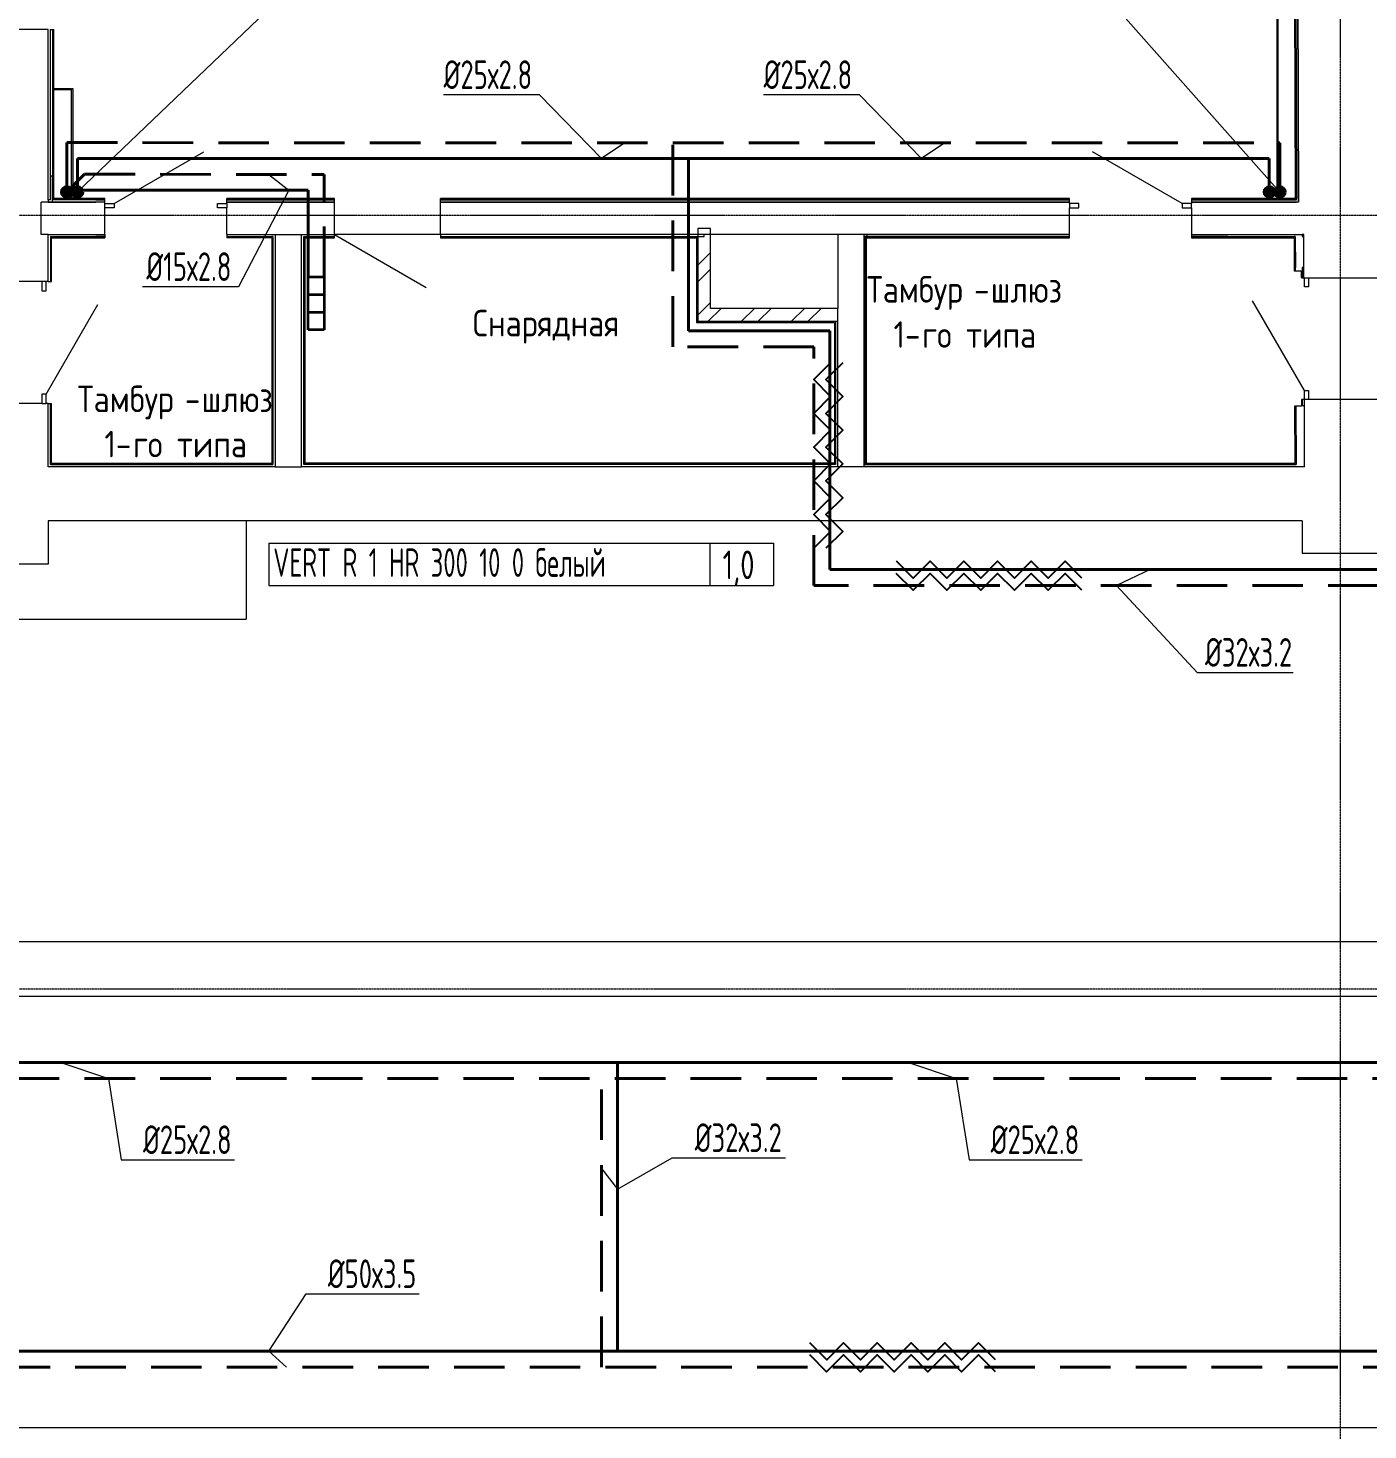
# Model space of a CAD drawing. Header units: millimetres. Extents: x -3929 to 624051, y 52832 to 514950.
# Drawn here: x 190920 to 203555, y 73435 to 86660 of the extents above; entities that cross this region are included whole.
import ezdxf
from ezdxf import colors
from ezdxf.entities.mleader import LeaderData, LeaderLine
from ezdxf.enums import TextEntityAlignment as Align
from ezdxf.math import Vec2, Vec3

# ---------------------------------------------------------------- set-up
doc = ezdxf.new("R2010")
doc.units = ezdxf.units.MM
doc.linetypes.add('ADSK_Линия сетки', pattern=[25, 20, -2.5, 0, -2.5])
doc.linetypes.add('Hidden', pattern=[7.14375, 4.7625, -2.38125])
for name, color, linetype, lineweight in [('Двери', 7, 'Continuous', 9), ('Марки помещений', 7, 'Continuous', 20), ('ОВ-ИЗОЛЯЦИЯ', 7, 'Continuous', 25), ('ОВ-О-Оборудование', 32, 'Continuous', 35), ('ОВ-ТЕКСТ', 7, 'Continuous', 25), ('Оси', 253, 'Continuous', 9), ('Пандусы', 7, 'Continuous', 18), ('Перекрытие', 7, 'Continuous', 18), ('Стены внутренние', 7, 'Continuous', 18), ('Стены несущие', 7, 'Continuous', 30), ('Стены отделка', 7, 'Continuous', 30), ('Стены штриховка', 7, 'Continuous', 9)]:
    doc.layers.add(name, color=color, linetype=linetype, lineweight=lineweight)
for name, color, linetype in [('ПРИБОРЫ', 3, 'Continuous'), ('статистика приборов', 252, 'Continuous'), ('стояки', 7, 'Continuous')]:
    doc.layers.add(name, color=color, linetype=linetype)
for name, color, linetype, true_color in [('т11.1', 1, 'Continuous', 0xff0000), ('т11.2', 7, 'Continuous', 0x6d366d), ('т21.1', 5, 'Continuous', 0x0000ff), ('т21.2', 7, 'Continuous', 0x004285)]:
    doc.layers.add(name, color=color, linetype=linetype, true_color=true_color)
doc.styles.add('GOST Common_2', font='GOST_Common.ttf', dxfattribs={"width": 0.9, "height": 250})
doc.styles.add('СТИЛЬ', font='simplex.shx', dxfattribs={"width": 0.65})

# ---------------------------------------------------------------- blocks, each defined once
blk = doc.blocks.new('*U2933')
at = {"layer": 'ОВ-О-Оборудование', "color": 32, "ltscale": 0.1, "true_color": 0xcd6928}
for p, q in [((250, 75), (-250, 75)), ((-250, 75), (-250, -75)), ((-83, 75), (-83, -75)), ((83, 75), (83, -75)), ((250, -75), (250, 75)), ((-250, -75), (250, -75))]:
    blk.add_line(p, q, dxfattribs=at)
blk = doc.blocks.new('подвал')
at = {"layer": 'Стены внутренние', "lineweight": 5}
for points in [[(393436.242, -325139.303), (393448.242, -325139.303), (393448.242, -305539.303), (393436.242, -305539.303), (393436.242, -324182.321)], [(382062.524, -324137.17), (382062.524, -324125.17), (381901.451, -324125.17), (381901.451, -324137.17)], [(382081.451, -325165.17), (382081.451, -324125.17), (382069.451, -324125.17), (382069.451, -325165.17)]]:
    blk.add_hatch(color=8, dxfattribs=at).paths.add_polyline_path(points)
at = {"layer": 'Двери', "color": 8, "lineweight": 5}
for p, q in [((382470.372, -325212.17), (383315.613, -324724.17)), ((392542.372, -325212.17), (391697.131, -324724.17)), ((382383.372, -325212.17), (382470.372, -325212.17)), ((382383.372, -325252.17), (382383.372, -325212.17)), ((382470.372, -325252.17), (382383.372, -325252.17)), ((382470.372, -325212.17), (382470.372, -325252.17)), ((383446.372, -325212.17), (383533.372, -325212.17)), ((383446.372, -325252.17), (383446.372, -325212.17)), ((383533.372, -325252.17), (383446.372, -325252.17)), ((383533.372, -325212.17), (383533.372, -325252.17)), ((391479.372, -325212.17), (391479.372, -325252.17)), ((391566.372, -325212.17), (391479.372, -325212.17)), ((391479.372, -325252.17), (391566.372, -325252.17)), ((391566.372, -325252.17), (391566.372, -325212.17)), ((392542.372, -325212.17), (392542.372, -325252.17)), ((392629.372, -325212.17), (392542.372, -325212.17)), ((392542.372, -325252.17), (392629.372, -325252.17)), ((392629.372, -325252.17), (392629.372, -325212.17)), ((384548.372, -325502.17), (385414.397, -326002.17)), ((381829.451, -325946.854), (381789.451, -325946.854)), ((381789.451, -325946.854), (381789.451, -326033.854)), ((381829.451, -326033.854), (381829.451, -325946.854)), ((393694.344, -325997.621), (393694.344, -325910.621)), ((393694.344, -325910.621), (393734.344, -325910.621)), ((393734.344, -325997.621), (393694.344, -325997.621)), ((393734.344, -325910.621), (393734.344, -325997.621)), ((381789.451, -326033.854), (381829.451, -326033.854)), ((393694.344, -326973.621), (393206.344, -326128.38)), ((381829.451, -327009.854), (382317.451, -326164.614)), ((381829.451, -327009.854), (381789.451, -327009.854)), ((381789.451, -327009.854), (381789.451, -327096.854)), ((381829.451, -327096.854), (381829.451, -327009.854)), ((393694.344, -327060.621), (393694.344, -326973.621)), ((393694.344, -326973.621), (393734.344, -326973.621)), ((393734.344, -326973.621), (393734.344, -327060.621)), ((381789.451, -327096.854), (381829.451, -327096.854)), ((393734.344, -327060.621), (393694.344, -327060.621))]:
    blk.add_line(p, q, dxfattribs=at)
at = {"layer": 'Оси', "color": 8, "linetype": 'ADSK_Линия сетки', "lineweight": 5}
for p, q in [((394036.62, -349917.118), (394036.62, -301342.622)), ((353372.326, -325320.621), (419602.055, -325320.621)), ((353372.326, -332620.621), (419602.055, -332620.621))]:
    blk.add_line(p, q, dxfattribs=at)
at = {"layer": 'Пандусы', "color": 8, "lineweight": 5}
blk.add_line((394034.344, -327060.621), (394034.344, -325910.621), dxfattribs=at)
at = {"layer": 'Перекрытие', "color": 8, "lineweight": 5}
for p, q in [((385548.372, -325502.17), (384548.372, -325502.17)), ((383717.321, -328204.049), (383717.321, -329130.523)), ((374302.055, -329130.523), (383717.321, -329130.523))]:
    blk.add_line(p, q, dxfattribs=at)
at = {"layer": 'Стены внутренние', "color": 8, "lineweight": 5}
for p, q in [((381869.451, -325177.17), (381849.451, -325177.17)), ((381849.451, -325197.17), (381889.451, -325197.17)), ((381849.451, -325946.909), (381869.451, -325946.909))]:
    blk.add_line(p, q, dxfattribs=at)
at = {"layer": 'Стены внутренние', "color": 8, "linetype": 'Continuous', "lineweight": 5}
for p, q in [((387974.196, -325793.114), (388094.196, -325673.114)), ((387974.196, -325950.268), (388094.196, -325830.268)), ((387974.196, -326264.577), (388036.604, -326202.17)), ((388036.604, -326202.17), (388094.196, -326144.577)), ((388073.758, -326322.17), (388193.758, -326202.17)), ((388388.067, -326322.17), (388508.067, -326202.17)), ((388545.221, -326322.17), (388665.221, -326202.17)), ((388859.53, -326322.17), (388979.53, -326202.17)), ((389016.684, -326322.17), (389136.684, -326202.17))]:
    blk.add_line(p, q, dxfattribs=at)
at = {"layer": 'Стены несущие', "color": 8, "lineweight": 5}
for p, q in [((393573.955, -305331.226), (393639.489, -325197.17)), ((393436.242, -305539.303), (393436.242, -325139.303)), ((393448.242, -325139.303), (393448.242, -305539.303)), ((381849.451, -323570.621), (381289.451, -323570.621)), ((381849.451, -325177.17), (381849.451, -323570.621)), ((381889.451, -324125.17), (382062.524, -324125.17)), ((381889.451, -324125.17), (381889.451, -324137.17)), ((382062.524, -324137.17), (381889.451, -324137.17)), ((382062.524, -324125.17), (382062.524, -324137.17)), ((382069.451, -325165.17), (382069.451, -324125.17)), ((382069.451, -324125.17), (382081.451, -324125.17)), ((382081.451, -324125.17), (382081.451, -325165.17)), ((381889.451, -324953.096), (381869.451, -324953.096)), ((381889.451, -325197.17), (381889.451, -324953.096)), ((381889.451, -325197.17), (382298.372, -325197.17)), ((382383.372, -325197.17), (381889.451, -325197.17)), ((382069.451, -325165.17), (382081.451, -325165.17)), ((382383.372, -325212.17), (382383.372, -325197.17)), ((384548.372, -325197.17), (383533.372, -325197.17)), ((383533.372, -325212.17), (383533.372, -325197.17)), ((383598.372, -325197.17), (384548.372, -325197.17)), ((384548.372, -325502.17), (384548.372, -325197.17)), ((385548.372, -325197.17), (391432.055, -325197.17)), ((385548.372, -325502.17), (385548.372, -325197.17)), ((391479.372, -325197.17), (385548.372, -325197.17)), ((391479.372, -325212.17), (391479.372, -325197.17)), ((393639.489, -325197.17), (392629.372, -325197.17)), ((392629.372, -325197.17), (392629.372, -325212.17)), ((392972.055, -325197.17), (393619.489, -325197.17)), ((393436.242, -325139.303), (393448.242, -325139.303)), ((382383.372, -325502.17), (382383.372, -325252.17)), ((383533.372, -325502.17), (383533.372, -325252.17)), ((391479.372, -325502.17), (391479.372, -325252.17)), ((392629.372, -325252.17), (392629.372, -325502.17)), ((388094.196, -325448.119), (387974.196, -325448.119)), ((387974.196, -325448.119), (387974.196, -326322.17)), ((388094.196, -326202.17), (388094.196, -325448.119)), ((381849.451, -325946.854), (381849.451, -325502.17)), ((381849.451, -325502.17), (382383.372, -325502.17)), ((383533.372, -325502.17), (384548.372, -325502.17)), ((383988.731, -325502.17), (383988.731, -327694.049)), ((384238.731, -327694.049), (384238.731, -325502.17)), ((391479.372, -325502.17), (385548.372, -325502.17)), ((389294.196, -325502.17), (389294.196, -326202.17)), ((389544.196, -327694.049), (389544.196, -325502.17)), ((392629.372, -325502.17), (393674.344, -325502.17)), ((393674.344, -325502.17), (393674.344, -325522.17)), ((393674.344, -325522.17), (393689.182, -325522.17)), ((393690.148, -325815.621), (393689.182, -325522.17)), ((393674.344, -325815.621), (393674.344, -325910.621)), ((393690.148, -325815.621), (393674.344, -325815.621)), ((393690.148, -325815.621), (393690.148, -325815.621)), ((381789.451, -325946.854), (380934.451, -325946.854)), ((381849.451, -325946.854), (381829.451, -325946.854)), ((393674.344, -325910.621), (393694.344, -325910.621)), ((393734.344, -325910.621), (394581.344, -325910.621)), ((389294.196, -326202.17), (388094.196, -326202.17)), ((387974.196, -326322.17), (389294.196, -326322.17)), ((389294.196, -327694.049), (389294.196, -326322.17)), ((381789.451, -327096.854), (380889.451, -327096.854)), ((381849.451, -327096.854), (381829.451, -327096.854)), ((381849.451, -327694.049), (381849.451, -327096.854)), ((393674.344, -327060.621), (393674.344, -327115.621)), ((393694.344, -327060.621), (393674.344, -327060.621)), ((393674.344, -327115.621), (393694.43, -327115.621)), ((393696.335, -327694.049), (393694.43, -327115.621)), ((394581.344, -327060.621), (393734.344, -327060.621)), ((383988.731, -327694.049), (381849.451, -327694.049)), ((393696.335, -327694.049), (384238.731, -327694.049)), ((393674.344, -328204.049), (381849.451, -328204.049)), ((381849.451, -328204.049), (381849.451, -328614.68)), ((393674.344, -328204.049), (393674.344, -328510.005)), ((393674.344, -328510.005), (399664.622, -328510.005)), ((381849.451, -328614.68), (374302.055, -328614.68)), ((399704.008, -332177.283), (374302.055, -332177.283)), ((371135.189, -332687.283), (401392.509, -332687.283)), ((404983.788, -336760.412), (371135.189, -336760.412))]:
    blk.add_line(p, q, dxfattribs=at)
at = {"layer": 'Стены отделка', "color": 8, "lineweight": 5}
for p, q in [((393541.956, -305331.332), (393607.384, -325165.17)), ((393639.49, -325197.231), (393573.955, -305331.226)), ((381869.451, -325177.17), (381869.451, -323570.621)), ((381869.451, -323570.621), (381901.451, -323570.621)), ((381889.451, -323570.621), (381889.451, -324953.096)), ((381901.451, -325165.17), (381901.451, -323570.621)), ((381899.451, -325177.17), (381889.451, -325177.17)), ((382383.372, -325165.17), (381901.451, -325165.17)), ((382298.372, -325177.17), (382383.372, -325177.17)), ((382383.372, -325197.17), (382298.372, -325197.17)), ((382383.372, -325197.17), (382383.372, -325165.17)), ((383533.372, -325197.17), (383533.372, -325165.17)), ((384548.372, -325165.17), (383533.372, -325165.17)), ((383533.372, -325177.17), (383598.372, -325177.17)), ((383533.372, -325197.17), (383598.372, -325197.17)), ((384548.372, -325197.17), (384548.372, -325165.17)), ((385548.372, -325197.17), (385548.372, -325165.17)), ((391479.372, -325165.17), (385548.372, -325165.17)), ((391432.055, -325177.17), (391479.372, -325177.17)), ((391432.055, -325197.17), (391479.372, -325197.17)), ((391479.372, -325197.17), (391479.372, -325165.17)), ((392629.372, -325165.17), (392629.372, -325197.17)), ((393607.384, -325165.17), (392629.372, -325165.17)), ((392629.372, -325177.17), (392972.055, -325177.17)), ((392629.372, -325197.17), (392972.055, -325197.17)), ((393619.423, -325177.17), (393619.39, -325167.17)), ((381869.451, -325522.17), (381879.451, -325522.17)), ((381881.451, -325946.909), (381881.451, -325534.17)), ((381881.451, -325534.17), (382383.372, -325534.17)), ((382383.372, -325522.17), (382298.372, -325522.17)), ((382383.372, -325502.17), (382383.372, -325534.17)), ((383533.372, -325502.17), (383533.372, -325534.17)), ((383533.372, -325522.17), (383598.372, -325522.17)), ((383956.731, -325534.17), (383533.372, -325534.17)), ((383956.731, -325534.17), (383956.731, -327662.049)), ((383968.731, -325522.17), (383958.731, -325522.17)), ((383968.731, -325522.17), (383968.731, -327674.049)), ((384258.731, -327672.496), (384258.731, -325522.17)), ((384270.731, -325534.17), (384548.372, -325534.17)), ((384270.731, -327660.496), (384270.731, -325534.17)), ((384548.372, -325534.17), (384548.372, -325502.17)), ((385548.372, -325502.17), (385548.372, -325534.17)), ((385548.372, -325534.17), (387962.196, -325534.17)), ((387962.196, -325534.17), (387962.196, -326332.17)), ((387974.196, -325522.17), (388034.196, -325522.17)), ((388034.196, -325522.17), (388034.196, -325502.17)), ((389569.555, -325522.17), (389544.196, -325522.17)), ((389548.196, -325522.17), (389548.196, -327674.049)), ((389560.196, -327662.049), (389560.196, -325534.17)), ((389560.196, -325534.17), (391479.372, -325534.17)), ((389564.196, -327674.049), (389564.196, -325522.17)), ((389569.555, -325502.17), (389569.555, -325522.17)), ((391479.372, -325522.17), (391432.055, -325522.17)), ((391479.372, -325534.17), (391479.372, -325502.17)), ((392629.372, -325502.17), (392629.372, -325534.17)), ((392972.055, -325522.17), (392629.372, -325522.17)), ((392629.372, -325534.17), (393597.221, -325534.17)), ((393597.221, -325534.17), (393598.251, -325847.062)), ((393609.181, -325522.17), (393599.181, -325522.17)), ((393689.116, -325502.17), (393674.344, -325502.17)), ((393689.182, -325522.17), (393689.116, -325502.17)), ((381869.451, -325796.854), (381869.451, -325946.909)), ((393598.251, -325847.062), (393663.251, -325846.848)), ((393610.251, -325847.022), (393610.148, -325815.621)), ((393663.251, -325846.848), (393663.451, -325907.513)), ((393690.451, -325907.424), (393690.148, -325815.621)), ((381849.451, -325946.854), (381869.451, -325946.854)), ((381869.451, -325946.909), (381881.451, -325946.909)), ((393663.451, -325907.513), (393690.451, -325907.424)), ((387964.196, -326334.17), (389262.196, -326334.17)), ((389262.196, -326334.17), (389262.196, -327660.496)), ((389274.196, -326322.17), (389274.196, -327672.496)), ((381849.451, -327096.854), (381869.451, -327096.854)), ((381869.451, -327096.909), (381881.451, -327096.909)), ((381881.451, -327662.049), (381881.451, -327096.909)), ((393667.456, -327123.446), (393602.456, -327123.66)), ((393602.456, -327123.66), (393604.229, -327662.049)), ((393674.344, -327060.621), (393667.249, -327060.621)), ((393667.249, -327060.621), (393667.456, -327123.446)), ((393694.43, -327115.621), (393694.249, -327060.621)), ((381869.451, -327674.049), (381869.451, -327664.049)), ((381869.451, -327674.049), (383968.731, -327674.049)), ((381881.451, -327662.049), (383956.731, -327662.049)), ((384238.731, -327692.496), (389294.196, -327692.496)), ((389274.196, -327672.496), (384258.731, -327672.496)), ((389262.196, -327660.496), (384270.731, -327660.496)), ((389548.196, -327674.049), (393616.269, -327674.049)), ((393604.229, -327662.049), (389560.196, -327662.049))]:
    blk.add_line(p, q, dxfattribs=at)
at = {"layer": 'Стены штриховка', "color": 8, "lineweight": 5}
for p, q in [((393543.956, -305331.325), (393609.39, -325167.17)), ((393553.956, -305331.292), (393619.39, -325167.17)), ((381899.451, -325167.17), (381899.451, -323570.621)), ((381781.75, -325502.17), (381781.75, -325197.17)), ((381889.451, -325197.17), (381781.75, -325197.17)), ((381849.451, -325177.17), (381849.451, -325197.17)), ((382383.372, -325167.17), (381899.451, -325167.17)), ((382298.372, -325177.17), (381899.451, -325177.17)), ((384548.372, -325167.17), (383533.372, -325167.17)), ((383598.372, -325177.17), (384548.372, -325177.17)), ((391479.372, -325167.17), (385548.372, -325167.17)), ((385548.372, -325177.17), (391432.055, -325177.17)), ((391432.055, -325177.17), (391432.055, -325177.17)), ((393609.39, -325167.17), (392629.372, -325167.17)), ((392972.055, -325177.17), (392972.055, -325177.17)), ((392972.055, -325177.17), (393619.423, -325177.17)), ((381849.451, -325502.17), (381781.75, -325502.17)), ((381869.451, -325522.17), (381869.451, -325796.854)), ((381879.451, -325522.17), (382298.372, -325522.17)), ((381879.451, -325946.909), (381879.451, -325532.17)), ((381879.451, -325532.17), (382383.372, -325532.17)), ((383533.372, -325532.17), (383958.731, -325532.17)), ((383598.372, -325522.17), (383958.731, -325522.17)), ((383958.731, -325532.17), (383958.731, -327664.049)), ((384258.731, -325522.17), (384548.372, -325522.17)), ((384268.731, -325532.17), (384548.372, -325532.17)), ((384268.731, -327662.496), (384268.731, -325532.17)), ((385548.372, -325522.17), (387974.196, -325522.17)), ((385548.372, -325532.17), (387964.196, -325532.17)), ((387964.196, -325532.17), (387964.196, -326334.17)), ((389558.196, -327664.049), (389558.196, -325532.17)), ((389558.196, -325532.17), (391479.372, -325532.17)), ((391432.055, -325522.17), (389569.555, -325522.17)), ((392629.372, -325532.17), (393599.214, -325532.17)), ((392972.055, -325522.17), (393599.181, -325522.17)), ((393599.214, -325532.17), (393600.251, -325847.055)), ((393609.181, -325522.17), (393610.148, -325815.621)), ((389294.196, -326322.17), (389294.196, -326202.17)), ((387962.196, -326332.17), (389264.196, -326332.17)), ((387962.196, -326332.17), (387962.196, -326334.17)), ((387962.196, -326334.17), (387964.196, -326334.17)), ((389264.196, -326332.17), (389264.196, -327662.496)), ((381869.451, -327664.049), (381869.451, -327096.862)), ((381879.451, -327664.049), (381879.451, -327096.909)), ((393604.456, -327123.654), (393606.236, -327664.049)), ((393614.456, -327123.621), (393616.269, -327674.049)), ((383958.731, -327664.049), (381879.451, -327664.049)), ((383988.731, -327694.049), (384238.731, -327694.049)), ((389264.196, -327662.496), (384268.731, -327662.496)), ((393606.236, -327664.049), (389558.196, -327664.049))]:
    blk.add_line(p, q, dxfattribs=at)
at = {"layer": 'Марки помещений', "color": 8, "lineweight": 5, "style": 'GOST Common_2', "width": 0.9}
for s, p in [('Тамбур', (389567.067, -326146.109)), ('шлюз', (390737.067, -326146.109)), ('-', (390579.567, -326146.109)), ('Снарядная', (385852.62, -326464.369)), ('1-', (389821.044, -326572.262)), ('го типа', (390091.044, -326572.262)), ('Тамбур', (382125.342, -327179.205)), ('шлюз', (383295.342, -327179.205)), ('-', (383137.842, -327179.205)), ('1-', (382379.32, -327605.358)), ('го типа', (382649.32, -327605.358))]:
    blk.add_text(s, height=250, dxfattribs=at).set_placement(p)

msp = doc.modelspace()

# ---------------------------------------------------------------- hatches: boundary and pattern name
at = {"layer": 'т11.2', "lineweight": 40}
h = msp.add_hatch(color=256, dxfattribs=at)
h.dxf.hatch_style = 1
h.paths.add_polyline_path([(191436.052, 85113.109, 1), (191336.052, 85113.109, 1)])
h = msp.add_hatch(color=256, dxfattribs=at)
h.dxf.hatch_style = 1
h.paths.add_polyline_path([(202676.093, 85113.109, 1), (202576.093, 85113.109, 1)])
at = {"layer": 'т21.2', "lineweight": 40, "ltscale": 50}
h = msp.add_hatch(color=256, dxfattribs=at)
h.dxf.hatch_style = 1
h.paths.add_polyline_path([(191336.052, 85113.109, 1), (191236.052, 85113.109, 1)])
h = msp.add_hatch(color=256, dxfattribs=at)
h.dxf.hatch_style = 1
h.paths.add_polyline_path([(202774.437, 85112.909, 1), (202674.437, 85112.909, 1)])

# ---------------------------------------------------------------- linework, layer by layer
at = {"layer": 'ОВ-ИЗОЛЯЦИЯ', "color": 7, "linetype": 'ByBlock'}
for points in [[(198487.824, 83502.123), (198328.725, 83343.024), (198487.824, 83183.925), (198328.725, 83024.826), (198487.824, 82865.727), (198328.725, 82706.628), (198487.824, 82547.529), (198328.725, 82388.43), (198487.824, 82229.331), (198328.725, 82070.232), (198487.824, 81911.133), (198328.725, 81752.034)], [(198602.765, 83501.974), (198443.666, 83342.875), (198602.765, 83183.776), (198443.666, 83024.677), (198602.765, 82865.578), (198443.666, 82706.479), (198602.765, 82547.38), (198443.666, 82388.281), (198602.765, 82229.182), (198443.666, 82070.083), (198602.765, 81910.984), (198443.666, 81751.885)], [(200858.036, 81470.824), (200698.937, 81629.923), (200539.838, 81470.824), (200380.739, 81629.923), (200221.64, 81470.824), (200062.541, 81629.923), (199903.442, 81470.824), (199744.343, 81629.923), (199585.244, 81470.824), (199426.145, 81629.923), (199267.046, 81470.824), (199107.947, 81629.923)], [(200857.888, 81355.883), (200698.789, 81514.982), (200539.69, 81355.883), (200380.591, 81514.982), (200221.492, 81355.883), (200062.393, 81514.982), (199903.294, 81355.883), (199744.194, 81514.982), (199585.095, 81355.883), (199425.996, 81514.982), (199266.897, 81355.883), (199107.798, 81514.982)], [(200041.931, 74097.654), (199882.832, 74256.753), (199723.733, 74097.654), (199564.634, 74256.753), (199405.535, 74097.654), (199246.436, 74256.753), (199087.337, 74097.654), (198928.238, 74256.753), (198769.139, 74097.654), (198610.04, 74256.753), (198450.941, 74097.654), (198291.842, 74256.753)], [(200041.782, 73982.713), (199882.683, 74141.812), (199723.584, 73982.713), (199564.485, 74141.812), (199405.386, 73982.713), (199246.287, 74141.812), (199087.188, 73982.713), (198928.089, 74141.812), (198768.99, 73982.713), (198609.891, 74141.812), (198450.792, 73982.713), (198291.693, 74141.812)]]:
    msp.add_lwpolyline(points, dxfattribs=at)
at = {"layer": 'ПРИБОРЫ', "color": 7, "lineweight": 15}
for p, q in [((193189.744, 81800.147), (197949.364, 81800.147)), ((193189.744, 81800.147), (197949.364, 81800.147)), ((193189.744, 81800.147), (193189.744, 81400.147)), ((197349.364, 81800.147), (197349.364, 81400.147)), ((197949.364, 81800.147), (197949.364, 81400.147)), ((193189.744, 81400.147), (197949.364, 81400.147))]:
    msp.add_line(p, q, dxfattribs=at)
at = {"layer": 'т11.1', "lineweight": 40}
for p, q in [((209638.66, 76900.67), (182957.724, 76900.67)), ((196477.092, 74177.203), (196477.092, 76900.67)), ((214137.241, 74177.203), (173205.017, 74177.203))]:
    msp.add_line(p, q, dxfattribs=at)
at = {"layer": 'т11.2', "lineweight": 40}
for p, q in [((191386.052, 85113.109), (191386.052, 85428.403)), ((191386.052, 85428.403), (202624.437, 85428.403)), ((197148.723, 83802.813), (197148.723, 85427.962)), ((202624.437, 85112.909), (202624.437, 85428.403)), ((191387.652, 85129.692), (193562.255, 85129.692)), ((193562.255, 84312.558), (193562.255, 85129.692)), ((198480.638, 83802.813), (197148.723, 83802.813)), ((198480.638, 81550.373), (198480.638, 83802.813)), ((208807.099, 81550.373), (198480.638, 81550.373))]:
    msp.add_line(p, q, dxfattribs=at)
for centre in [(191386.052, 85113.109), (202626.093, 85113.109)]:
    msp.add_circle(centre, 50, dxfattribs=at)
at = {"layer": 'т21.1', "linetype": 'Hidden', "lineweight": 40, "ltscale": 100}
for p, q in [((209788.66, 76750.67), (182807.724, 76750.67)), ((196327.092, 74027.203), (196327.092, 76750.67)), ((213987.241, 74027.203), (173055.017, 74027.203))]:
    msp.add_line(p, q, dxfattribs=at)
at = {"layer": 'т21.2', "linetype": 'Hidden', "lineweight": 40, "ltscale": 100}
for p, q in [((191286.052, 85113.109), (191286.052, 85578.567)), ((191286.052, 85578.567), (202724.437, 85577.099)), ((196998.723, 83652.813), (196998.723, 85577.811)), ((202724.437, 85112.909), (202724.437, 85577.099)), ((191286.052, 85113.109), (191452.774, 85279.831)), ((191452.774, 85279.831), (193712.255, 85279.541)), ((193712.255, 84312.558), (193712.255, 85279.541)), ((198330.638, 83652.813), (196998.723, 83652.813)), ((198330.638, 81400.373), (198330.638, 83652.813)), ((208657.099, 81400.373), (198330.638, 81400.373))]:
    msp.add_line(p, q, dxfattribs=at)
at = {"layer": 'т21.2', "lineweight": 40, "ltscale": 50}
for centre in [(191286.052, 85113.109), (202724.437, 85112.909)]:
    msp.add_circle(centre, 50, dxfattribs=at)

# ---------------------------------------------------------------- block references
at = {"layer": 'ОВ-О-Оборудование', "ltscale": 10, "xscale": -1, "rotation": 90}
msp.add_blockref('*U2933', (193637.255, 84062.558), dxfattribs=at)
at = {"layer": 'стояки', "color": 5, "lineweight": 40}
msp.add_blockref('подвал', (-190738.98, 410215.433), dxfattribs=at)

# ---------------------------------------------------------------- texts
at = {"layer": 'статистика приборов', "color": 7, "style": 'СТИЛЬ', "width": 0.6}
msp.add_text('VERT R 1 HR 300 10 0 белый ', height=270, dxfattribs=at).set_placement((193232.72, 81482))
at = {"layer": 'статистика приборов', "color": 7, "style": 'СТИЛЬ', "width": 0.7}
msp.add_text('1,0', height=270, dxfattribs=at).set_placement((197620.43, 81460.598), align=Align.CENTER)

# ---------------------------------------------------------------- leaders
at = {"layer": 'ОВ-ТЕКСТ', "color": 7}
ml = msp.add_multileader_mtext('Standard', dxfattribs=at)
ml.set_content('\\A1;Подъем на первый этаж %%C25х2.8 ', color=7, style='СТИЛЬ')
ml.set_leader_properties(color=7, lineweight=18)
ml.build(insert=Vec2(0, 0))
ml.multileader.update_dxf_attribs({"text_left_attachment_type": 6, "text_right_attachment_type": 6, "dogleg_length": 0.36, "arrow_head_size": 0.126})
ctx = ml.context
ctx.base_point, ctx.char_height, ctx.arrow_head_size, ctx.landing_gap_size, ctx.plane_origin = Vec3(194295.426, 87898.763), 270, 0.126, 0.063, Vec3(210845.3, 79478.582)
ctx.left_attachment, ctx.right_attachment, ctx.text_align_type = 6, 6, 1
notes = []
notes.append((ctx, [(0, (1, 1, 0), (194295.174, 87898.763), (1, 0), 0.252, [(1, [(191287.708, 85113.309), (191386.052, 85113.109)], 0, [])])]))
ctx.mtext.insert, ctx.mtext.width, ctx.mtext.defined_height, ctx.mtext.alignment, ctx.mtext.flow_direction = Vec3(195569.953, 88222.763), 2900.40337, 1165.442, 2, 5
ml = msp.add_multileader_mtext('Standard', dxfattribs=at)
ml.set_content('\\A1;Подъем на первый этаж %%C25х2.8 ', color=7, style='СТИЛЬ')
ml.set_leader_properties(color=7, lineweight=18)
ml.build(insert=Vec2(0, 0))
ml.multileader.update_dxf_attribs({"text_left_attachment_type": 6, "text_right_attachment_type": 6, "dogleg_length": 0.36, "arrow_head_size": 0.126})
ctx = ml.context
ctx.base_point, ctx.char_height, ctx.arrow_head_size, ctx.landing_gap_size, ctx.plane_origin = Vec3(197803.797, 87788.841), 270, 0.126, 0.063, Vec3(222183.685, 79478.382)
ctx.left_attachment, ctx.right_attachment, ctx.text_align_type = 6, 6, 1
notes.append((ctx, [(1, (1, 1, 0), (200353.104, 87788.841), (-1, 0), 0.252, [(1, [(202626.093, 85113.109), (202724.437, 85112.909)], 0, [])])]))
ctx.mtext.insert, ctx.mtext.width, ctx.mtext.defined_height, ctx.mtext.alignment, ctx.mtext.flow_direction = Vec3(199078.325, 88112.841), 2900.40337, 1165.442, 2, 5
ml = msp.add_multileader_mtext('Standard', dxfattribs=at)
ml.set_content('\\A1;%%C25х2.8', color=7, style='СТИЛЬ')
ml.set_leader_properties(color=7, lineweight=18)
ml.build(insert=Vec2(0, 0))
ml.multileader.update_dxf_attribs({"text_left_attachment_type": 6, "text_right_attachment_type": 6, "dogleg_length": 0.36, "arrow_head_size": 0.126})
ctx = ml.context
ctx.base_point, ctx.char_height, ctx.arrow_head_size, ctx.landing_gap_size, ctx.plane_origin = Vec3(194771.667, 86030.806), 270, 0.126, 0.063, Vec3(196767.81, 85586.958)
ctx.left_attachment, ctx.right_attachment, ctx.text_align_type = 6, 6, 1
notes.append((ctx, [(1, (1, 1, 0), (195741.473, 86030.806), (-1, 0), 0.252, [(0, [(196548.253, 85577.504), (196328.218, 85428.403)], 0, [])])]))
ctx.mtext.insert, ctx.mtext.width, ctx.mtext.alignment, ctx.mtext.flow_direction = Vec3(195256.444, 86354.806), 1404.14984, 2, 5
ml = msp.add_multileader_mtext('Standard', dxfattribs=at)
ml.set_content('\\A1;%%C25х2.8', color=7, style='СТИЛЬ')
ml.set_leader_properties(color=7, lineweight=18)
ml.build(insert=Vec2(0, 0))
ml.multileader.update_dxf_attribs({"text_left_attachment_type": 6, "text_right_attachment_type": 6, "dogleg_length": 0.36, "arrow_head_size": 0.126})
ctx = ml.context
ctx.base_point, ctx.char_height, ctx.arrow_head_size, ctx.landing_gap_size, ctx.plane_origin = Vec3(197789.336, 86030.806), 270, 0.126, 0.063, Vec3(199785.479, 85586.958)
ctx.left_attachment, ctx.right_attachment, ctx.text_align_type = 6, 6, 1
notes.append((ctx, [(1, (1, 1, 0), (198759.142, 86030.806), (-1, 0), 0.252, [(0, [(199565.922, 85577.504), (199345.887, 85428.403)], 0, [])])]))
ctx.mtext.insert, ctx.mtext.width, ctx.mtext.alignment, ctx.mtext.flow_direction = Vec3(198274.113, 86354.806), 1404.14984, 2, 5
ml = msp.add_multileader_mtext('Standard', dxfattribs=at)
ml.set_content('\\A1;%%C15х2.8', color=7, style='СТИЛЬ')
ml.set_leader_properties(color=7, lineweight=18)
ml.build(insert=Vec2(0, 0))
ml.multileader.update_dxf_attribs({"text_left_attachment_type": 6, "text_right_attachment_type": 6, "dogleg_length": 0.36, "arrow_head_size": 0.126})
ctx = ml.context
ctx.base_point, ctx.char_height, ctx.arrow_head_size, ctx.landing_gap_size, ctx.plane_origin = Vec3(191968.77, 84219.727), 270, 0.126, 0.063, Vec3(193931.484, 83775.879)
ctx.left_attachment, ctx.right_attachment, ctx.text_align_type = 6, 6, 1
notes.append((ctx, [(1, (1, 1, 0), (192905.148, 84219.727), (-1, 0), 0.252, [(0, [(193191.396, 85279.608), (193378.772, 85129.692)], 0, [])])]))
ctx.mtext.insert, ctx.mtext.width, ctx.mtext.alignment, ctx.mtext.flow_direction = Vec3(192436.833, 84543.727), 1404.14984, 2, 5
ml = msp.add_multileader_mtext('Standard', dxfattribs=at)
ml.set_content('\\A1;%%C32х3.2', color=7, style='СТИЛЬ')
ml.set_leader_properties(color=7, lineweight=18)
ml.build(insert=Vec2(0, 0))
ml.multileader.update_dxf_attribs({"text_left_attachment_type": 6, "text_right_attachment_type": 6, "dogleg_length": 0.36, "arrow_head_size": 0.126})
ctx = ml.context
ctx.base_point, ctx.char_height, ctx.arrow_head_size, ctx.landing_gap_size, ctx.plane_origin = Vec3(201945.059, 80580.969), 270, 0.126, 0.063, Vec3(203941.202, 80137.122)
ctx.left_attachment, ctx.right_attachment, ctx.text_align_type = 6, 6, 1
notes.append((ctx, [(0, (1, 1, 0), (201944.807, 80580.969), (1, 0), 0.252, [(0, [(201502.123, 81550.373), (201183.351, 81400.373)], 0, [])])]))
ctx.mtext.insert, ctx.mtext.width, ctx.mtext.alignment, ctx.mtext.flow_direction = Vec3(202429.837, 80904.969), 1404.14984, 2, 5
ml = msp.add_multileader_mtext('Standard', dxfattribs=at)
ml.set_content('\\A1; %%C25х2.8  ', color=7, style='СТИЛЬ')
ml.set_leader_properties(color=7, lineweight=18)
ml.build(insert=Vec2(0, 0))
ml.multileader.update_dxf_attribs({"text_left_attachment_type": 6, "text_right_attachment_type": 6, "dogleg_length": 0.36, "arrow_head_size": 0.126})
ctx = ml.context
ctx.base_point, ctx.char_height, ctx.arrow_head_size, ctx.landing_gap_size, ctx.plane_origin = Vec3(191799.924, 75983.739), 270, 0.126, 0.063, Vec3(206400.022, 77816.431)
ctx.left_attachment, ctx.right_attachment, ctx.text_align_type = 6, 6, 1
notes.append((ctx, [(0, (1, 1, 0), (191799.672, 75983.739), (1, 0), 0.252, [(1, [(191230.263, 76900.67), (191678.703, 76750.67)], 0, [])])]))
ctx.mtext.insert, ctx.mtext.width, ctx.mtext.alignment, ctx.mtext.flow_direction = Vec3(192364.094, 76307.739), 4851.61703, 2, 5
ml = msp.add_multileader_mtext('Standard', dxfattribs=at)
ml.set_content('\\A1; %%C25х2.8  ', color=7, style='СТИЛЬ')
ml.set_leader_properties(color=7, lineweight=18)
ml.build(insert=Vec2(0, 0))
ml.multileader.update_dxf_attribs({"text_left_attachment_type": 6, "text_right_attachment_type": 6, "dogleg_length": 0.36, "arrow_head_size": 0.126})
ctx = ml.context
ctx.base_point, ctx.char_height, ctx.arrow_head_size, ctx.landing_gap_size, ctx.plane_origin = Vec3(199793.306, 75983.739), 270, 0.126, 0.063, Vec3(214393.403, 77816.431)
ctx.left_attachment, ctx.right_attachment, ctx.text_align_type = 6, 6, 1
notes.append((ctx, [(0, (1, 1, 0), (199793.054, 75983.739), (1, 0), 0.252, [(1, [(199223.645, 76900.67), (199672.085, 76750.67)], 0, [])])]))
ctx.mtext.insert, ctx.mtext.width, ctx.mtext.alignment, ctx.mtext.flow_direction = Vec3(200357.476, 76307.739), 4851.61703, 2, 5
ml = msp.add_multileader_mtext('Standard', dxfattribs=at)
ml.set_content('\\A1; %%C32х3.2  ', color=7, style='СТИЛЬ')
ml.set_leader_properties(color=7, lineweight=18)
ml.build(insert=Vec2(0, 0))
ml.multileader.update_dxf_attribs({"text_left_attachment_type": 6, "text_right_attachment_type": 6, "dogleg_length": 0.36, "arrow_head_size": 0.126})
ctx = ml.context
ctx.base_point, ctx.char_height, ctx.arrow_head_size, ctx.landing_gap_size, ctx.plane_origin = Vec3(196995.23, 76002.509), 270, 0.126, 0.063, Vec3(211198.411, 76772.597)
ctx.left_attachment, ctx.right_attachment, ctx.text_align_type = 6, 6, 1
notes.append((ctx, [(0, (1, 1, 0), (196994.978, 76002.509), (1, 0), 0.252, [(1, [(196327.092, 75901.825), (196477.092, 75706.836)], 0, [])])]))
ctx.mtext.insert, ctx.mtext.width, ctx.mtext.alignment, ctx.mtext.flow_direction = Vec3(197559.4, 76326.509), 4851.61703, 2, 5
ml = msp.add_multileader_mtext('Standard', dxfattribs=at)
ml.set_content('\\A1; %%C50х3.5  ', color=7, style='СТИЛЬ')
ml.set_leader_properties(color=7, lineweight=18)
ml.build(insert=Vec2(0, 0))
ml.multileader.update_dxf_attribs({"text_left_attachment_type": 6, "text_right_attachment_type": 6, "dogleg_length": 0.36, "arrow_head_size": 0.126})
ctx = ml.context
ctx.base_point, ctx.char_height, ctx.arrow_head_size, ctx.landing_gap_size, ctx.plane_origin = Vec3(193542.012, 74719.252), 270, 0.126, 0.063, Vec3(208142.11, 76191.132)
ctx.left_attachment, ctx.right_attachment, ctx.text_align_type = 6, 6, 1
notes.append((ctx, [(0, (1, 1, 0), (193541.76, 74719.252), (1, 0), 0.252, [(1, [(193358.456, 74027.203), (193189.501, 74177.203)], 0, [])])]))
ctx.mtext.insert, ctx.mtext.width, ctx.mtext.alignment, ctx.mtext.flow_direction = Vec3(194106.183, 75043.252), 4851.61703, 2, 5
for ctx, leaders in notes:
    for number, flags, end, landing, length, lines in leaders:
        leader = LeaderData()
        leader.index, (leader.has_last_leader_line, leader.has_dogleg_vector, leader.attachment_direction) = number, flags
        leader.last_leader_point, leader.dogleg_vector, leader.dogleg_length = Vec3(end), Vec3(landing), length
        for number, points, colour, breaks in lines:
            line = LeaderLine()
            line.index, line.vertices, line.color, line.breaks = number, Vec3.list(points), colors.encode_raw_color(colour), breaks
            leader.lines.append(line)
        ctx.leaders.append(leader)

doc.saveas('drawing.dxf')
